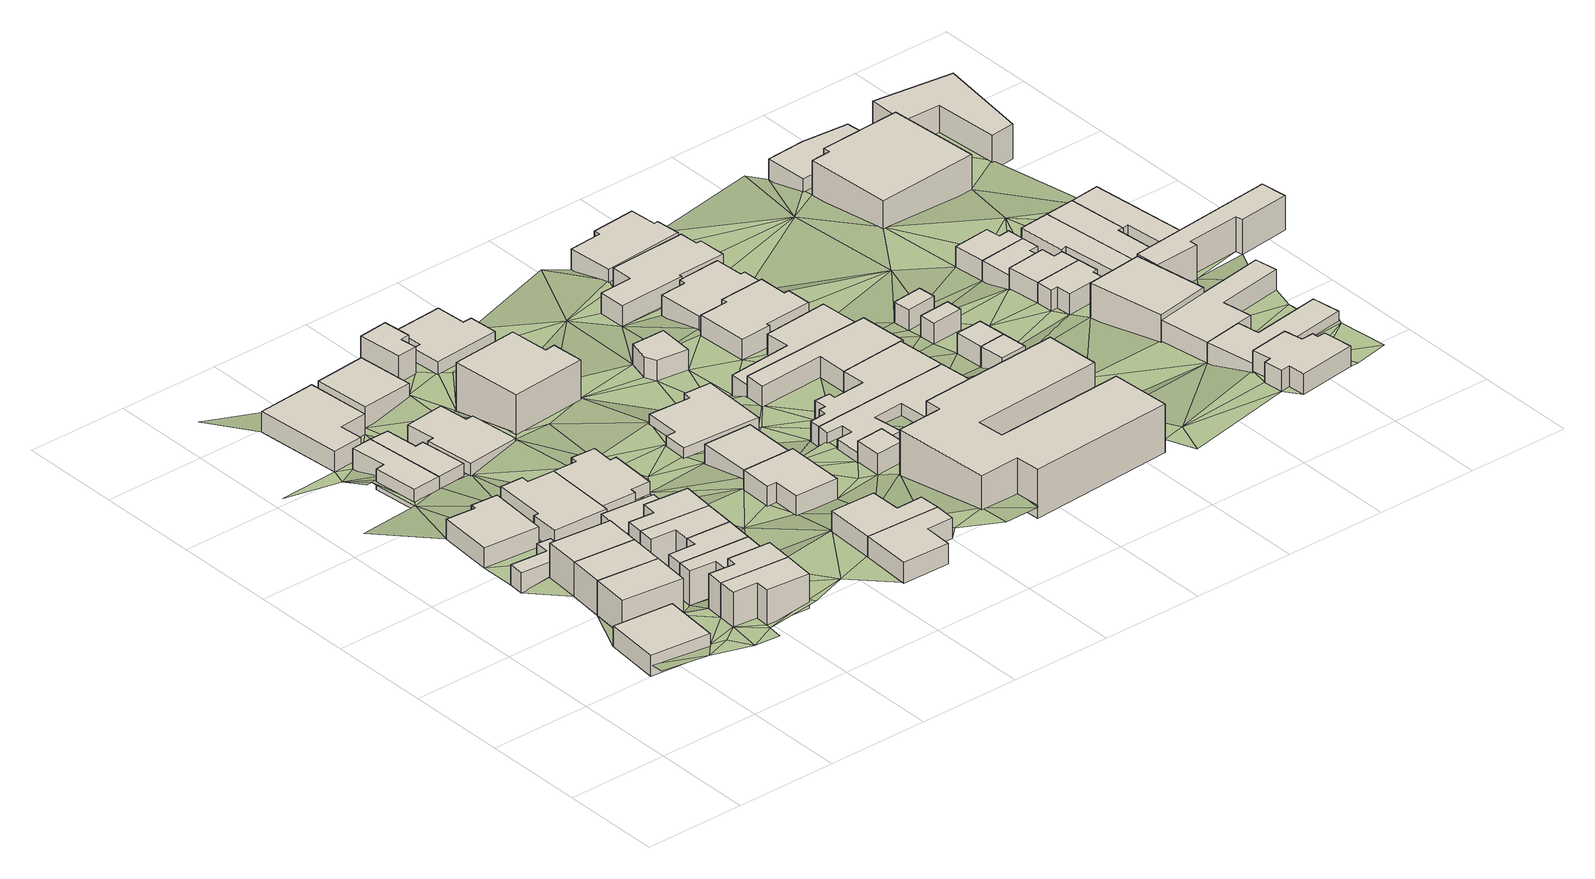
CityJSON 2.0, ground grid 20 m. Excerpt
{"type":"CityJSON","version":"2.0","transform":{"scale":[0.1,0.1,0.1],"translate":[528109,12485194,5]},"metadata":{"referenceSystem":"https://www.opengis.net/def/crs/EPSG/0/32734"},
"CityObjects":{
"building1":{"type":"Building","attributes":{"address":"7 Duke Street Woodstock Cape Town","building":"yes","building:levels":1,"building_height":4.1,"plus_code":"4FRW3C9W+92P","ground_height":29.27,"roof_height":33.37},"geometry":[{"type":"Solid","lod":"1","boundaries":[[[[0,1,2,3]],[[1,4,5,2]],[[4,6,7,5]],[[6,0,3,7]],[[3,2,5,7]],[[6,4,1,0]]]]}]},
"building2":{"type":"Building","attributes":{"address":"5C Duke Street Woodstock Cape Town","building":"house","building:levels":2,"building_height":6.9,"plus_code":"4FRW3C9W+C2H","ground_height":28.81,"roof_height":35.71},"geometry":[{"type":"Solid","lod":"1","boundaries":[[[[8,9,10,11]],[[9,12,13,10]],[[12,14,15,13]],[[14,8,11,15]],[[11,10,13,15]],[[14,12,9,8]]]]}]},
"building3":{"type":"Building","attributes":{"address":"5B Duke Street Woodstock Cape Town","building":"house","building:levels":2,"building_height":6.9,"plus_code":"4FRW3C9W+F32","ground_height":28.81,"roof_height":35.71},"geometry":[{"type":"Solid","lod":"1","boundaries":[[[[16,8,11,17]],[[8,14,15,11]],[[14,18,19,15]],[[18,16,17,19]],[[17,11,15,19]],[[18,14,8,16]]]]}]},
"building4":{"type":"Building","attributes":{"building":"yes","building:levels":1,"building_height":4.1,"plus_code":"4FRW3C9W+G24","ground_height":26.58,"roof_height":30.68},"geometry":[{"type":"Solid","lod":"1","boundaries":[[[[20,21,22,23]],[[21,24,25,22]],[[24,26,27,25]],[[26,28,29,27]],[[28,30,31,29]],[[30,20,23,31]],[[23,22,25,27,29,31]],[[30,28,26,24,21,20]]]]}]},
"building5":{"type":"Building","attributes":{"address":"5A Duke Street Woodstock Cape Town","building":"house","building:levels":2,"building_height":6.9,"plus_code":"4FRW3C9W+F3C","ground_height":28.81,"roof_height":35.71},"geometry":[{"type":"Solid","lod":"1","boundaries":[[[[16,18,19,17]],[[18,32,33,19]],[[32,34,35,33]],[[34,16,17,35]],[[17,19,33,35]],[[34,32,18,16]]]]}]},
"building6":{"type":"Building","attributes":{"address":"7 Warwick Street Woodstock Cape Town","building":"house","building:levels":1,"building_height":4.1,"plus_code":"4FRW3C9W+H25","ground_height":26.58,"roof_height":30.68},"geometry":[{"type":"Solid","lod":"1","boundaries":[[[[36,37,38,39]],[[37,40,41,38]],[[40,42,43,41]],[[42,44,45,43]],[[44,46,47,45]],[[46,36,39,47]],[[39,38,41,43,45,47]],[[46,44,42,40,37,36]]]]}]},
"building7":{"type":"Building","attributes":{"address":"38 Queens Road Woodstock Cape Town","building":"house","building:levels":2,"building_height":6.9,"plus_code":"4FRW3C9W+947","ground_height":31.12,"roof_height":38.02},"geometry":[{"type":"Solid","lod":"1","boundaries":[[[[48,49,50,51]],[[49,52,53,50]],[[52,54,55,53]],[[54,56,57,55]],[[56,58,59,57]],[[58,48,51,59]],[[51,50,53,55,57,59]],[[58,56,54,52,49,48]]]]}]},
"building8":{"type":"Building","attributes":{"address":"36 Queens Road Woodstock Cape Town","building":"house","building:levels":2,"building_height":6.9,"plus_code":"4FRW3C9W+94J","ground_height":31.12,"roof_height":38.02},"geometry":[{"type":"Solid","lod":"1","boundaries":[[[[48,60,61,51]],[[60,62,63,61]],[[62,64,65,63]],[[64,66,67,65]],[[66,49,50,67]],[[49,48,51,50]],[[51,61,63,65,67,50]],[[49,66,64,62,60,48]]]]}]},
"building9":{"type":"Building","attributes":{"address":"34 Queens Road Woodstock Cape Town","building":"house","building:levels":2,"building_height":6.9,"plus_code":"4FRW3C9W+C43","ground_height":28.81,"roof_height":35.71},"geometry":[{"type":"Solid","lod":"1","boundaries":[[[[68,69,70,71]],[[69,72,73,70]],[[72,74,75,73]],[[74,76,77,75]],[[76,78,79,77]],[[78,68,71,79]],[[71,70,73,75,77,79]],[[78,76,74,72,69,68]]]]}]},
"building10":{"type":"Building","attributes":{"address":"32 Queens Road Woodstock Cape Town","building":"house","building:levels":2,"building_height":6.9,"plus_code":"4FRW3C9W+C4M","ground_height":28.81,"roof_height":35.71},"geometry":[{"type":"Solid","lod":"1","boundaries":[[[[69,80,81,70]],[[80,82,83,81]],[[82,84,85,83]],[[84,86,87,85]],[[86,72,73,87]],[[72,69,70,73]],[[70,81,83,85,87,73]],[[72,86,84,82,80,69]]]]}]},
"building11":{"type":"Building","attributes":{"address":"30 Queens Road Woodstock Cape Town","building":"house","building:levels":2,"building_height":6.9,"plus_code":"4FRW3C9W+C4W","ground_height":28.81,"roof_height":35.71},"geometry":[{"type":"Solid","lod":"1","boundaries":[[[[80,88,89,81]],[[88,90,91,89]],[[90,92,93,91]],[[92,94,95,93]],[[94,82,83,95]],[[82,80,81,83]],[[81,89,91,93,95,83]],[[82,94,92,90,88,80]]]]}]},
"building12":{"type":"Building","attributes":{"address":"10 Warwick Street Woodstock Cape Town","building":"house","building:levels":1,"building_height":4.1,"plus_code":"4FRW3C9W+J3R","ground_height":22.5,"roof_height":26.6},"geometry":[{"type":"Solid","lod":"1","boundaries":[[[[96,97,98,99]],[[97,100,101,98]],[[100,102,103,101]],[[102,104,105,103]],[[104,106,107,105]],[[106,96,99,107]],[[99,98,101,103,105,107]],[[106,104,102,100,97,96]]]]}]},
"building13":{"type":"Building","attributes":{"address":"5 Warwick Street Woodstock Cape Town","building":"house","building:levels":1,"building_height":4.1,"plus_code":"4FRW3C9W+H35","ground_height":26.58,"roof_height":30.68},"geometry":[{"type":"Solid","lod":"1","boundaries":[[[[108,109,110,111]],[[109,112,113,110]],[[112,114,115,113]],[[114,116,117,115]],[[116,118,119,117]],[[118,120,121,119]],[[120,122,123,121]],[[122,124,125,123]],[[124,108,111,125]],[[111,110,113,115,117,119,121,123,125]],[[124,122,120,118,116,114,112,109,108]]]]}]},
"building14":{"type":"Building","attributes":{"address":"28 Queens Road Woodstock Cape Town","building":"house","building:levels":2,"building_height":6.9,"plus_code":"4FRW3C9W+F4F","ground_height":28.81,"roof_height":35.71},"geometry":[{"type":"Solid","lod":"1","boundaries":[[[[88,126,127,89]],[[126,128,129,127]],[[128,130,131,129]],[[130,132,133,131]],[[132,90,91,133]],[[90,88,89,91]],[[89,127,129,131,133,91]],[[90,132,130,128,126,88]]]]}]},
"building15":{"type":"Building","attributes":{"address":"26 Queens Road Woodstock Cape Town","building":"house","building:levels":1,"building_height":4.1,"plus_code":"4FRW3C9W+G44","ground_height":26.58,"roof_height":30.68},"geometry":[{"type":"Solid","lod":"1","boundaries":[[[[134,135,136,137]],[[135,138,139,136]],[[138,140,141,139]],[[140,134,137,141]],[[137,136,139,141]],[[140,138,135,134]]]]}]},
"building16":{"type":"Building","attributes":{"address":"3 Salmon Street Woodstock Cape Town","building":"house","building:levels":1,"building_height":4.1,"plus_code":"4FRW3C9W+P3J","ground_height":22.5,"roof_height":26.6},"geometry":[{"type":"Solid","lod":"1","boundaries":[[[[142,143,144,145]],[[143,146,147,144]],[[146,148,149,147]],[[148,150,151,149]],[[150,152,153,151]],[[152,142,145,153]],[[145,144,147,149,151,153]],[[152,150,148,146,143,142]]]]}]},
"building17":{"type":"Building","attributes":{"address":"8 Warwick Street Woodstock Cape Town","building":"house","building:levels":1,"building_height":4.1,"plus_code":"4FRW3C9W+M34","ground_height":22.5,"roof_height":26.6},"geometry":[{"type":"Solid","lod":"1","boundaries":[[[[96,106,107,99]],[[106,154,155,107]],[[154,156,157,155]],[[156,158,159,157]],[[158,160,161,159]],[[160,96,99,161]],[[99,107,155,157,159,161]],[[160,158,156,154,106,96]]]]}]},
"building18":{"type":"Building","attributes":{"address":"3 Warwick Street Woodstock Cape Town","building":"house","building:levels":1,"building_height":4.1,"plus_code":"4FRW3C9W+G4X","ground_height":26.58,"roof_height":30.68},"geometry":[{"type":"Solid","lod":"1","boundaries":[[[[108,124,125,111]],[[124,162,163,125]],[[162,164,165,163]],[[164,166,167,165]],[[166,168,169,167]],[[168,170,171,169]],[[170,172,173,171]],[[172,174,175,173]],[[174,176,177,175]],[[176,108,111,177]],[[111,125,163,165,167,169,171,173,175,177]],[[176,174,172,170,168,166,164,162,124,108]]]]}]},
"building19":{"type":"Building","attributes":{"address":"4 Warwick Street Woodstock Cape Town","building":"house","building:levels":1,"building_height":4.1,"plus_code":"4FRW3C9W+J4V","ground_height":22.5,"roof_height":26.6},"geometry":[{"type":"Solid","lod":"1","boundaries":[[[[178,179,180,181]],[[179,182,183,180]],[[182,184,185,183]],[[184,186,187,185]],[[186,188,189,187]],[[188,190,191,189]],[[190,192,193,191]],[[192,178,181,193]],[[181,180,183,185,187,189,191,193]],[[192,190,188,186,184,182,179,178]]]]}]},
"building20":{"type":"Building","attributes":{"address":"21 Queens Road Woodstock Cape Town","building":"house","building:levels":1,"building_height":4.1,"plus_code":"4FRW3C9W+86V","ground_height":32.73,"roof_height":36.83},"geometry":[{"type":"Solid","lod":"1","boundaries":[[[[194,195,196,197]],[[195,198,199,196]],[[198,200,201,199]],[[200,202,203,201]],[[202,204,205,203]],[[204,194,197,205]],[[197,196,199,201,203,205]],[[204,202,200,198,195,194]]]]}]},
"building21":{"type":"Building","attributes":{"address":"1B Salmon Street Woodstock Cape Town","building":"house","building:levels":1,"building_height":4.1,"plus_code":"4FRW3C9W+P4V","ground_height":22.5,"roof_height":26.6},"geometry":[{"type":"Solid","lod":"1","boundaries":[[[[206,207,208,209]],[[207,210,211,208]],[[210,212,213,211]],[[212,206,209,213]],[[209,208,211,213]],[[212,210,207,206]]]]}]},
"building22":{"type":"Building","attributes":{"address":"19 Queens Road Woodstock Cape Town","building":"house","building:levels":1,"building_height":4.1,"plus_code":"4FRW3C9W+96W","ground_height":32.73,"roof_height":36.83},"geometry":[{"type":"Solid","lod":"1","boundaries":[[[[204,202,203,205]],[[202,214,215,203]],[[214,216,217,215]],[[216,218,219,217]],[[218,220,221,219]],[[220,204,205,221]],[[205,203,215,217,219,221]],[[220,218,216,214,202,204]]]]}]},
"building23":{"type":"Building","attributes":{"address":"15 Queens Road Woodstock Cape Town","building":"house","building:levels":1,"building_height":4.1,"plus_code":"4FRW3C9W+F6G","ground_height":30.26,"roof_height":34.36},"geometry":[{"type":"Solid","lod":"1","boundaries":[[[[222,223,224,225]],[[223,226,227,224]],[[226,228,229,227]],[[228,230,231,229]],[[230,232,233,231]],[[232,222,225,233]],[[225,224,227,229,231,233]],[[232,230,228,226,223,222]]]]}]},
"building24":{"type":"Building","attributes":{"building":"yes","building:levels":2,"building_height":6.9,"plus_code":"4FRW3C9W+Q52","ground_height":22.42,"roof_height":29.32},"geometry":[{"type":"Solid","lod":"1","boundaries":[[[[234,235,236,237]],[[235,238,239,236]],[[238,240,241,239]],[[240,242,243,241]],[[242,244,245,243]],[[244,234,237,245]],[[237,236,239,241,243,245]],[[244,242,240,238,235,234]]]]}]},
"building25":{"type":"Building","attributes":{"building":"yes","building:levels":3,"building_height":9.7,"plus_code":"4FRW3C9W+M5G","ground_height":24.31,"roof_height":34.01},"geometry":[{"type":"Solid","lod":"1","boundaries":[[[[246,247,248,249]],[[247,250,251,248]],[[250,252,253,251]],[[252,254,255,253]],[[254,256,257,255]],[[256,246,249,257]],[[249,248,251,253,255,257]],[[256,254,252,250,247,246]]]]}]},
"building26":{"type":"Building","attributes":{"address":"11 Queens Road Woodstock Cape Town","building":"house","building:levels":1,"building_height":4.1,"plus_code":"4FRW3C9W+G65","ground_height":28.1,"roof_height":32.2},"geometry":[{"type":"Solid","lod":"1","boundaries":[[[[258,259,260,261]],[[259,262,263,260]],[[262,264,265,263]],[[264,266,267,265]],[[266,268,269,267]],[[268,258,261,269]],[[261,260,263,265,267,269]],[[268,266,264,262,259,258]]]]}]},
"building27":{"type":"Building","attributes":{"address":"9 Queens Road Woodstock Cape Town","building":"house","building:levels":1,"building_height":4.1,"plus_code":"4FRW3C9W+H7C","ground_height":26.16,"roof_height":30.26},"geometry":[{"type":"Solid","lod":"1","boundaries":[[[[270,271,272,273]],[[271,274,275,272]],[[274,276,277,275]],[[276,278,279,277]],[[278,280,281,279]],[[280,282,283,281]],[[282,284,285,283]],[[284,270,273,285]],[[273,272,275,277,279,281,283,285]],[[284,282,280,278,276,274,271,270]]]]}]},
"building28":{"type":"Building","attributes":{"address":"22 Queens Road Woodstock Cape Town","building":"house","building:levels":1,"building_height":4.1,"plus_code":"4FRW3C9W+Q62","ground_height":22.42,"roof_height":26.52},"geometry":[{"type":"Solid","lod":"1","boundaries":[[[[286,287,288,289]],[[287,290,291,288]],[[290,292,293,291]],[[292,294,295,293]],[[294,296,297,295]],[[296,298,299,297]],[[298,300,301,299]],[[300,286,289,301]],[[289,288,291,293,295,297,299,301]],[[300,298,296,294,292,290,287,286]]]]}]},
"building29":{"type":"Building","attributes":{"building":"yes","building:levels":1,"building_height":4.1,"plus_code":"4FRW3C9W+F82","ground_height":30.26,"roof_height":34.36},"geometry":[{"type":"Solid","lod":"1","boundaries":[[[[302,303,304,305]],[[303,306,307,304]],[[306,308,309,307]],[[308,302,305,309]],[[305,304,307,309]],[[308,306,303,302]]]]}]},
"building30":{"type":"Building","attributes":{"building":"yes","building:levels":1,"building_height":4.1,"plus_code":"4FRW3C9W+J7X","ground_height":26.16,"roof_height":30.26},"geometry":[{"type":"Solid","lod":"1","boundaries":[[[[310,311,312,313]],[[311,314,315,312]],[[314,316,317,315]],[[316,318,319,317]],[[318,310,313,319]],[[313,312,315,317,319]],[[318,316,314,311,310]]]]}]},
"building31":{"type":"Building","attributes":{"address":"40 Walmer Road Woodstock Cape Town","building":"house","building:levels":1,"building_height":4.1,"plus_code":"4FRW3C9W+F9Q","ground_height":27.8,"roof_height":31.9},"geometry":[{"type":"Solid","lod":"1","boundaries":[[[[320,321,322,323]],[[321,324,325,322]],[[324,326,327,325]],[[326,328,329,327]],[[328,330,331,329]],[[330,332,333,331]],[[332,334,335,333]],[[334,336,337,335]],[[336,338,339,337]],[[338,340,341,339]],[[340,342,343,341]],[[342,344,345,343]],[[344,320,323,345]],[[323,322,325,327,329,331,333,335,337,339,341,343,345]],[[344,342,340,338,336,334,332,330,328,326,324,321,320]]]]}]},
"building32":{"type":"Building","attributes":{"address":"44 Walmer Road Woodstock Cape Town","building":"apartments","building:levels":3,"building_height":9.7,"plus_code":"4FRW3C9W+C84","ground_height":29.41,"roof_height":39.11},"geometry":[{"type":"Solid","lod":"1","boundaries":[[[[346,347,348,349]],[[347,350,351,348]],[[350,352,353,351]],[[352,354,355,353]],[[354,356,357,355]],[[356,358,359,357]],[[358,360,361,359]],[[360,362,363,361]],[[362,364,365,363]],[[364,366,367,365]],[[366,368,369,367]],[[368,346,349,369]],[[349,348,351,353,355,357,359,361,363,365,367,369]],[[368,366,364,362,360,358,356,354,352,350,347,346]]]]}]},
"building33":{"type":"Building","attributes":{"address":"38 Walmer Road Woodstock Cape Town","building":"house","building:levels":1,"building_height":4.1,"plus_code":"4FRW3C9W+G99","ground_height":27.8,"roof_height":31.9},"geometry":[{"type":"Solid","lod":"1","boundaries":[[[[320,370,371,323]],[[370,372,373,371]],[[372,374,375,373]],[[374,376,377,375]],[[376,378,379,377]],[[378,380,381,379]],[[380,382,383,381]],[[382,384,385,383]],[[384,386,387,385]],[[386,388,389,387]],[[388,321,322,389]],[[321,320,323,322]],[[323,371,373,375,377,379,381,383,385,387,389,322]],[[321,388,386,384,382,380,378,376,374,372,370,320]]]]}]},
"building34":{"type":"Building","attributes":{"address":"36 Walmer Road Woodstock Cape Town","building":"house","building:levels":1,"building_height":4.1,"plus_code":"4FRW3C9W+H95","ground_height":27.8,"roof_height":31.9},"geometry":[{"type":"Solid","lod":"1","boundaries":[[[[370,390,391,371]],[[390,392,393,391]],[[392,394,395,393]],[[394,396,397,395]],[[396,398,399,397]],[[398,372,373,399]],[[372,370,371,373]],[[371,391,393,395,397,399,373]],[[372,398,396,394,392,390,370]]]]}]},
"building35":{"type":"Building","attributes":{"address":"34 Walmer Road Woodstock Cape Town","building":"house","building:levels":1,"building_height":4.1,"plus_code":"4FRW3C9W+H9X","ground_height":26.05,"roof_height":30.15},"geometry":[{"type":"Solid","lod":"1","boundaries":[[[[400,401,402,403]],[[401,404,405,402]],[[404,406,407,405]],[[406,408,409,407]],[[408,410,411,409]],[[410,400,403,411]],[[403,402,405,407,409,411]],[[410,408,406,404,401,400]]]]}]},
"building36":{"type":"Building","attributes":{"address":"32 Walmer Road Woodstock Cape Town","building":"house","building:levels":1,"building_height":4.1,"plus_code":"4FRW3C9W+J9G","ground_height":26.05,"roof_height":30.15},"geometry":[{"type":"Solid","lod":"1","boundaries":[[[[412,413,414,415]],[[413,416,417,414]],[[416,418,419,417]],[[418,420,421,419]],[[420,422,423,421]],[[422,424,425,423]],[[424,426,427,425]],[[426,428,429,427]],[[428,430,431,429]],[[430,412,415,431]],[[415,414,417,419,421,423,425,427,429,431]],[[430,428,426,424,422,420,418,416,413,412]]]]}]},
"building37":{"type":"Building","attributes":{"address":"28 Walmer Road Woodstock Cape Town","building":"house","building:levels":1,"building_height":4.1,"plus_code":"4FRW3C9W+P93","ground_height":24.24,"roof_height":28.34},"geometry":[{"type":"Solid","lod":"1","boundaries":[[[[432,433,434,435]],[[433,436,437,434]],[[436,438,439,437]],[[438,440,441,439]],[[440,442,443,441]],[[442,444,445,443]],[[444,446,447,445]],[[446,448,449,447]],[[448,450,451,449]],[[450,432,435,451]],[[435,434,437,439,441,443,445,447,449,451]],[[450,448,446,444,442,440,438,436,433,432]]]]}]},
"building38":{"type":"Building","attributes":{"address":"30 Walmer Road Woodstock Cape Town","building":"house","building:levels":1,"building_height":4.1,"plus_code":"4FRW3C9W+M98","ground_height":24.26,"roof_height":28.36},"geometry":[{"type":"Solid","lod":"1","boundaries":[[[[452,453,454,455]],[[453,456,457,454]],[[456,458,459,457]],[[458,460,461,459]],[[460,462,463,461]],[[462,464,465,463]],[[464,466,467,465]],[[466,452,455,467]],[[455,454,457,459,461,463,465,467]],[[466,464,462,460,458,456,453,452]]]]}]},
"building39":{"type":"Building","attributes":{"address":"26 Walmer Road Woodstock Cape Town","building":"house","building:levels":1,"building_height":4.1,"plus_code":"4FRW3C9W+P9W","ground_height":22.33,"roof_height":26.43},"geometry":[{"type":"Solid","lod":"1","boundaries":[[[[468,469,470,471]],[[469,472,473,470]],[[472,474,475,473]],[[474,476,477,475]],[[476,478,479,477]],[[478,480,481,479]],[[480,482,483,481]],[[482,468,471,483]],[[471,470,473,475,477,479,481,483]],[[482,480,478,476,474,472,469,468]]]]}]},
"building40":{"type":"Building","attributes":{"building":"garage","building:levels":1,"building_height":4.1,"plus_code":"4FRW3C9W+FFV","ground_height":27.46,"roof_height":31.56},"geometry":[{"type":"Solid","lod":"1","boundaries":[[[[484,485,486,487]],[[485,488,489,486]],[[488,490,491,489]],[[490,484,487,491]],[[487,486,489,491]],[[490,488,485,484]]]]}]},
"building41":{"type":"Building","attributes":{"building":"garage","building:levels":1,"building_height":4.1,"plus_code":"4FRW3C9W+GF7","ground_height":27.46,"roof_height":31.56},"geometry":[{"type":"Solid","lod":"1","boundaries":[[[[484,492,493,487]],[[492,494,495,493]],[[494,485,486,495]],[[485,484,487,486]],[[487,493,495,486]],[[485,494,492,484]]]]}]},
"building42":{"type":"Building","attributes":{"building":"yes","building:levels":1,"building_height":4.1,"plus_code":"4FRW3C9W+GFV","ground_height":27.46,"roof_height":31.56},"geometry":[{"type":"Solid","lod":"1","boundaries":[[[[496,497,498,499]],[[497,500,501,498]],[[500,502,503,501]],[[502,496,499,503]],[[499,498,501,503]],[[502,500,497,496]]]]}]},
"building43":{"type":"Building","attributes":{"building":"garage","building:levels":1,"building_height":4.1,"plus_code":"4FRW3C9W+HF7","ground_height":27.46,"roof_height":31.56},"geometry":[{"type":"Solid","lod":"1","boundaries":[[[[504,505,506,507]],[[505,508,509,506]],[[508,510,511,509]],[[510,504,507,511]],[[507,506,509,511]],[[510,508,505,504]]]]}]},
"building44":{"type":"Building","attributes":{"address":"33 Walmer Road Woodstock Cape Town","building":"house","building:levels":1,"building_height":4.1,"plus_code":"4FRW3C9W+9J2","ground_height":31.9,"roof_height":36},"geometry":[{"type":"Solid","lod":"1","boundaries":[[[[512,513,514,515]],[[513,516,517,514]],[[516,518,519,517]],[[518,520,521,519]],[[520,522,523,521]],[[522,524,525,523]],[[524,526,527,525]],[[526,528,529,527]],[[528,530,531,529]],[[530,532,533,531]],[[532,534,535,533]],[[534,512,515,535]],[[515,514,517,519,521,523,525,527,529,531,533,535]],[[534,532,530,528,526,524,522,520,518,516,513,512]]]]}]},
"building45":{"type":"Building","attributes":{"address":"Walmer Road Woodstock 7915 Cape Town","building":"house","building:levels":1,"building_height":4.1,"plus_code":"4FRW3C9W+GHF","ground_height":27.46,"roof_height":31.56},"geometry":[{"type":"Solid","lod":"1","boundaries":[[[[536,537,538,539]],[[537,540,541,538]],[[540,542,543,541]],[[542,544,545,543]],[[544,546,547,545]],[[546,548,549,547]],[[548,550,551,549]],[[550,536,539,551]],[[539,538,541,543,545,547,549,551]],[[550,548,546,544,542,540,537,536]]]]}]},
"building46":{"type":"Building","attributes":{"address":"Walmer Road Woodstock 7915 Cape Town","building":"house","building:levels":1,"building_height":4.1,"plus_code":"4FRW3C9W+GHV","ground_height":27.46,"roof_height":31.56},"geometry":[{"type":"Solid","lod":"1","boundaries":[[[[537,536,539,538]],[[536,552,553,539]],[[552,554,555,553]],[[554,556,557,555]],[[556,558,559,557]],[[558,537,538,559]],[[538,539,553,555,557,559]],[[558,556,554,552,536,537]]]]}]},
"building47":{"type":"Building","attributes":{"address":"27 Walmer Road Woodstock Cape Town","building":"house","building:levels":2,"building_height":6.9,"plus_code":"4FRW3C9W+FHH","ground_height":27.53,"roof_height":34.43},"geometry":[{"type":"Solid","lod":"1","boundaries":[[[[560,561,562,563]],[[561,564,565,562]],[[564,566,567,565]],[[566,560,563,567]],[[563,562,565,567]],[[566,564,561,560]]]]}]},
"building48":{"type":"Building","attributes":{"address":"Walmer Road Woodstock 7915 Cape Town","building":"house","building:levels":1,"building_height":4.1,"plus_code":"4FRW3C9W+HH6","ground_height":25.97,"roof_height":30.07},"geometry":[{"type":"Solid","lod":"1","boundaries":[[[[568,569,570,571]],[[569,572,573,570]],[[572,574,575,573]],[[574,576,577,575]],[[576,578,579,577]],[[578,568,571,579]],[[571,570,573,575,577,579]],[[578,576,574,572,569,568]]]]}]},
"building49":{"type":"Building","attributes":{"address":"31 Walmer Road Woodstock Cape Town","building":"house","building:levels":1,"building_height":4.1,"plus_code":"4FRW3C9W+9JP","ground_height":29.31,"roof_height":33.41},"geometry":[{"type":"Solid","lod":"1","boundaries":[[[[580,581,582,583]],[[581,584,585,582]],[[584,586,587,585]],[[586,588,589,587]],[[588,590,591,589]],[[590,592,593,591]],[[592,580,583,593]],[[583,582,585,587,589,591,593]],[[592,590,588,586,584,581,580]]]]}]},
"building50":{"type":"Building","attributes":{"address":"Walmer Road Woodstock 7915 Cape Town","building":"house","building:levels":1,"building_height":4.1,"plus_code":"4FRW3C9W+HHJ","ground_height":25.97,"roof_height":30.07},"geometry":[{"type":"Solid","lod":"1","boundaries":[[[[578,576,577,579]],[[576,594,595,577]],[[594,596,597,595]],[[596,598,599,597]],[[598,600,601,599]],[[600,578,579,601]],[[579,577,595,597,599,601]],[[600,598,596,594,576,578]]]]}]},
"building51":{"type":"Building","attributes":{"address":"29 Walmer Road Woodstock Cape Town","building":"house","building:levels":1,"building_height":4.1,"plus_code":"4FRW3C9W+CHH","ground_height":29.31,"roof_height":33.41},"geometry":[{"type":"Solid","lod":"1","boundaries":[[[[602,603,604,605]],[[603,580,583,604]],[[580,592,593,583]],[[592,606,607,593]],[[606,608,609,607]],[[608,610,611,609]],[[610,612,613,611]],[[612,602,605,613]],[[605,604,583,593,607,609,611,613]],[[612,610,608,606,592,580,603,602]]]]}]},
"building52":{"type":"Building","attributes":{"address":"2A King Street Woodstock 7915 Cape Town","building":"house","building:levels":1,"building_height":4.1,"plus_code":"4FRW3C9W+GJJ","ground_height":25.97,"roof_height":30.07},"geometry":[{"type":"Solid","lod":"1","boundaries":[[[[614,615,616,617]],[[615,618,619,616]],[[618,620,621,619]],[[620,622,623,621]],[[622,624,625,623]],[[624,614,617,625]],[[617,616,619,621,623,625]],[[624,622,620,618,615,614]]]]}]},
"building53":{"type":"Building","attributes":{"address":"King's Corner 21 Walmer Road Woodstock 7915 Cape Town","building":"apartments","building:levels":2,"building:flats":"4","building_height":6.9,"plus_code":"4FRW3C9W+MHW","ground_height":24.25,"roof_height":31.15},"geometry":[{"type":"Solid","lod":"1","boundaries":[[[[626,627,628,629]],[[627,630,631,628]],[[630,632,633,631]],[[632,634,635,633]],[[634,636,637,635]],[[636,626,629,637]],[[629,628,631,633,635,637]],[[636,634,632,630,627,626]]]]}]},
"building54":{"type":"Building","attributes":{"address":"2B King Street Woodstock 7915 Cape Town","building":"house","building:levels":1,"building_height":4.1,"plus_code":"4FRW3C9W+HJG","ground_height":25.97,"roof_height":30.07},"geometry":[{"type":"Solid","lod":"1","boundaries":[[[[638,614,617,639]],[[614,624,625,617]],[[624,640,641,625]],[[640,642,643,641]],[[642,644,645,643]],[[644,638,639,645]],[[639,617,625,641,643,645]],[[644,642,640,624,614,638]]]]}]},
"building55":{"type":"Building","attributes":{"address":"Walmer Road Woodstock 7915 Cape Town","building":"house","building:levels":1,"building_height":4.1,"plus_code":"4FRW3C9W+PHV","ground_height":22.31,"roof_height":26.41},"geometry":[{"type":"Solid","lod":"1","boundaries":[[[[646,647,648,649]],[[647,650,651,648]],[[650,652,653,651]],[[652,654,655,653]],[[654,646,649,655]],[[649,648,651,653,655]],[[654,652,650,647,646]]]]}]},
"building56":{"type":"Building","attributes":{"building":"yes","building:levels":2,"building_height":6.9,"plus_code":"4FRW3C9W+GM4","ground_height":27.39,"roof_height":34.29},"geometry":[{"type":"Solid","lod":"1","boundaries":[[[[656,657,658,659]],[[657,660,661,658]],[[660,662,663,661]],[[662,664,665,663]],[[664,666,667,665]],[[666,668,669,667]],[[668,670,671,669]],[[670,656,659,671]],[[659,658,661,663,665,667,669,671]],[[670,668,666,664,662,660,657,656]]]]}]},
"building57":{"type":"Building","attributes":{"address":"2C King Street Woodstock 7915 Cape Town","building":"house","building:levels":1,"building_height":4.1,"plus_code":"4FRW3C9W+HMC","ground_height":25.97,"roof_height":30.07},"geometry":[{"type":"Solid","lod":"1","boundaries":[[[[672,638,639,673]],[[638,644,645,639]],[[644,674,675,645]],[[674,676,677,675]],[[676,678,679,677]],[[678,672,673,679]],[[673,639,645,675,677,679]],[[678,676,674,644,638,672]]]]}]},
"building58":{"type":"Building","attributes":{"address":"Tech Road Woodstock 7915 Cape Town","building":"yes","building:levels":2,"building_height":6.9,"plus_code":"4FRW3C9W+PM3","ground_height":22.35,"roof_height":29.25},"geometry":[{"type":"Solid","lod":"1","boundaries":[[[[680,681,682,683]],[[681,684,685,682]],[[684,686,687,685]],[[686,688,689,687]],[[688,690,691,689]],[[690,680,683,691]],[[683,682,685,687,689,691]],[[690,688,686,684,681,680]]]]}]},
"terrain1":{"type":"TINRelief","geometry":[{"type":"CompositeSurface","lod":"1","boundaries":[[[692,693,694]],[[692,695,693]],[[8,6,9]],[[6,696,9]],[[697,695,692]],[[692,698,697]],[[695,697,52]],[[12,9,696]],[[34,21,16]],[[696,695,49]],[[697,698,52]],[[52,49,695]],[[21,34,699]],[[28,37,20]],[[52,698,700]],[[49,66,696]],[[12,696,66]],[[700,698,701]],[[20,30,28]],[[56,52,700]],[[54,52,56]],[[74,12,66]],[[28,40,37]],[[36,702,703]],[[72,12,74]],[[72,14,12]],[[32,699,34]],[[74,66,62]],[[72,86,14]],[[62,66,64]],[[36,46,44]],[[56,700,704]],[[40,28,26]],[[26,699,120]],[[14,86,92]],[[702,36,44]],[[18,14,92]],[[76,74,62]],[[120,699,32]],[[120,40,26]],[[704,700,705]],[[90,18,92]],[[40,120,706]],[[92,86,82]],[[18,90,132]],[[18,132,32]],[[707,708,143]],[[118,706,120]],[[86,84,82]],[[40,706,42]],[[44,114,702]],[[118,42,706]],[[94,92,82]],[[702,709,710]],[[42,118,116]],[[32,132,711]],[[44,42,114]],[[32,134,120]],[[708,712,710]],[[709,713,710]],[[708,710,713]],[[709,702,714]],[[42,116,114]],[[715,708,713]],[[711,132,130]],[[32,711,134]],[[716,704,705]],[[114,714,702]],[[97,143,708]],[[716,717,704]],[[708,715,97]],[[134,122,120]],[[128,711,130]],[[718,717,716]],[[142,719,143]],[[97,146,143]],[[720,711,128]],[[114,721,714]],[[96,146,97]],[[114,112,721]],[[108,112,109]],[[134,722,122]],[[714,721,723]],[[142,152,724]],[[124,122,725]],[[726,718,727]],[[160,146,96]],[[728,729,726]],[[718,716,727]],[[720,128,730]],[[112,108,721]],[[150,148,146]],[[729,728,731]],[[150,146,160]],[[732,716,733]],[[734,723,721]],[[722,725,122]],[[160,735,736]],[[734,736,723]],[[731,728,730]],[[727,728,726]],[[722,720,730]],[[108,737,721]],[[736,734,738]],[[160,736,186]],[[727,716,732]],[[160,186,150]],[[186,736,738]],[[108,739,737]],[[725,740,741]],[[207,150,186]],[[725,722,740]],[[150,207,152]],[[737,742,721]],[[743,730,728]],[[152,207,206]],[[730,743,722]],[[207,186,744]],[[745,728,727]],[[722,743,740]],[[728,745,746]],[[742,737,747]],[[748,749,740]],[[728,746,743]],[[750,749,747]],[[751,207,744]],[[218,745,727]],[[742,752,753]],[[753,744,754]],[[755,740,743]],[[745,756,746]],[[757,748,740]],[[747,758,742]],[[753,254,744]],[[254,753,752]],[[747,749,759]],[[748,759,749]],[[752,742,758]],[[757,740,755]],[[751,744,254]],[[206,760,234]],[[223,745,218]],[[748,757,761]],[[743,762,755]],[[759,748,761]],[[216,214,218]],[[763,760,751]],[[758,747,764]],[[254,765,751]],[[763,751,766]],[[760,763,234]],[[767,202,200]],[[764,747,759]],[[768,755,762]],[[743,226,762]],[[769,752,758]],[[202,767,214]],[[751,765,766]],[[765,254,770]],[[303,223,218]],[[268,761,757]],[[771,214,767]],[[759,772,764]],[[218,214,773]],[[766,774,775]],[[762,226,776]],[[252,770,254]],[[769,758,764]],[[777,766,765]],[[223,778,226]],[[774,766,777]],[[779,771,767]],[[777,294,774]],[[303,778,223]],[[294,244,774]],[[218,773,303]],[[214,771,773]],[[294,777,780]],[[226,302,776]],[[268,781,761]],[[302,226,778]],[[252,782,783]],[[282,769,764]],[[784,765,770]],[[779,785,771]],[[778,303,302]],[[776,786,268]],[[302,787,776]],[[252,784,770]],[[282,764,788]],[[787,789,776]],[[790,776,789]],[[786,776,790]],[[791,771,785]],[[268,792,781]],[[783,769,311]],[[306,303,773]],[[268,786,792]],[[316,769,282]],[[785,793,791]],[[789,787,794]],[[316,314,769]],[[783,795,252]],[[794,787,796]],[[314,311,769]],[[781,792,797]],[[773,798,306]],[[792,786,799]],[[282,280,316]],[[800,801,292]],[[280,781,797]],[[802,799,786]],[[803,308,306]],[[784,252,795]],[[804,792,799]],[[804,797,792]],[[805,306,798]],[[306,805,803]],[[795,783,311]],[[797,806,280]],[[804,799,807]],[[806,808,280]],[[316,280,318]],[[801,784,795]],[[804,809,797]],[[280,808,318]],[[810,803,805]],[[810,811,803]],[[398,797,809]],[[810,812,811]],[[809,813,374]],[[808,426,318]],[[311,310,446]],[[795,311,446]],[[374,372,809]],[[814,815,816]],[[310,318,817]],[[398,809,372]],[[805,818,810]],[[819,801,795]],[[426,808,408]],[[318,426,817]],[[795,446,444]],[[820,446,310]],[[310,817,820]],[[406,426,408]],[[444,440,795]],[[406,428,426]],[[446,820,464]],[[805,356,818]],[[817,422,820]],[[821,795,440]],[[816,354,814]],[[819,795,821]],[[440,444,442]],[[464,460,446]],[[820,422,420]],[[448,446,460]],[[406,404,428]],[[428,412,430]],[[462,460,464]],[[420,822,820]],[[821,480,819]],[[370,320,390]],[[320,818,823]],[[824,825,826]],[[412,428,404]],[[825,824,816]],[[390,320,494]],[[823,818,356]],[[438,821,440]],[[822,420,418]],[[823,485,320]],[[458,448,460]],[[448,458,450]],[[392,390,500]],[[320,485,494]],[[412,404,413]],[[413,418,416]],[[494,502,390]],[[500,390,502]],[[392,508,404]],[[418,413,822]],[[354,827,356]],[[500,510,392]],[[458,432,450]],[[356,828,823]],[[510,508,392]],[[453,458,456]],[[518,824,826]],[[829,821,438]],[[356,827,828]],[[432,458,453]],[[816,580,354]],[[502,494,496]],[[824,580,816]],[[510,500,504]],[[494,492,496]],[[404,830,413]],[[433,438,436]],[[822,413,830]],[[500,497,504]],[[827,354,580]],[[829,438,433]],[[508,830,404]],[[453,822,830]],[[831,492,484]],[[492,831,496]],[[496,831,497]],[[516,824,518]],[[827,566,828]],[[512,824,516]],[[828,832,484]],[[508,505,830]],[[453,833,432]],[[512,580,824]],[[833,433,432]],[[484,540,831]],[[829,433,833]],[[504,497,558]],[[504,578,505]],[[558,497,831]],[[829,833,834]],[[603,827,580]],[[833,453,830]],[[827,603,566]],[[540,484,832]],[[832,828,566]],[[518,522,520]],[[513,512,516]],[[505,600,830]],[[831,540,537]],[[558,578,504]],[[537,558,831]],[[505,578,600]],[[542,540,832]],[[833,835,834]],[[830,600,836]],[[832,566,837]],[[833,830,836]],[[534,532,530]],[[838,606,592]],[[528,526,530]],[[837,566,564]],[[526,524,839]],[[836,600,598]],[[626,833,836]],[[840,837,841]],[[842,534,530]],[[626,843,833]],[[844,845,846]],[[837,847,841]],[[848,849,845]],[[646,833,843]],[[847,850,841]],[[530,526,842]],[[835,833,646]],[[851,526,839]],[[564,847,837]],[[845,844,852]],[[588,606,838]],[[845,852,848]],[[850,853,844]],[[854,564,602]],[[596,594,598]],[[850,847,853]],[[853,852,844]],[[854,855,564]],[[564,855,847]],[[848,615,576]],[[856,608,606]],[[848,852,615]],[[626,634,843]],[[534,842,857]],[[576,615,594]],[[858,836,598]],[[526,851,842]],[[847,855,859]],[[634,626,636]],[[860,854,602]],[[598,594,858]],[[606,588,856]],[[594,615,858]],[[855,861,859]],[[856,610,608]],[[860,602,612]],[[858,630,836]],[[858,615,614]],[[862,843,634]],[[855,863,861]],[[864,856,588]],[[588,865,864]],[[866,863,855]],[[614,638,858]],[[867,868,861]],[[861,863,867]],[[869,867,863]],[[668,870,860]],[[860,612,670]],[[634,632,862]],[[672,858,638]],[[858,672,630]],[[855,657,866]],[[871,632,630]],[[680,652,862]],[[680,862,632]],[[672,872,630]],[[872,871,630]],[[632,871,680]],[[872,873,871]],[[680,874,875]],[[876,874,680]]]}]}
},
"vertices":[
[61,104,85],[181,93,85],[181,93,126],[61,104,126],[192,204,85],[192,204,126],[72,215,85],[72,215,126],
[118,310,81],[110,236,81],[110,236,150],[118,310,150],[232,223,81],[232,223,150],[240,297,81],[240,297,150],
[125,379,81],[125,379,150],[247,367,81],[247,367,150],
[90,501,59],[87,471,59],[87,471,99],[90,501,99],[188,461,59],[188,461,99],[193,520,59],[193,520,99],[165,523,59],[165,523,99],[163,495,59],[163,495,99],
[254,438,81],[254,438,150],[132,450,81],[132,450,150],
[98,678,59],[89,569,59],[89,569,99],[98,678,99],[201,560,59],[201,560,99],[211,680,59],[211,680,99],[158,684,59],[158,684,99],[157,673,59],[157,673,99],
[386,133,104],[248,145,104],[248,145,173],[386,133,173],[245,109,104],[245,109,173],[294,105,104],[294,105,173],[292,78,104],[292,78,173],[379,70,104],[379,70,173],
[391,187,104],[391,187,173],[305,194,104],[305,194,173],[303,174,104],[303,174,173],[251,179,104],[251,179,173],
[391,187,81],[398,251,81],[398,251,150],[391,187,150],[258,263,81],[258,263,150],[255,233,81],[255,233,150],[307,228,81],[307,228,150],[305,194,81],[305,194,150],
[404,306,81],[404,306,150],[316,313,81],[316,313,150],[316,291,81],[316,291,150],[261,295,81],[261,295,150],
[410,367,81],[410,367,150],[271,381,81],[271,381,150],[267,349,81],[267,349,150],[319,345,81],[319,345,150],
[200,996,18],[159,993,18],[159,993,59],[200,996,59],[166,921,18],[166,921,59],[148,919,18],[148,919,59],[156,830,18],[156,830,59],[213,833,18],[213,833,59],
[331,676,59],[277,679,59],[277,679,99],[331,676,99],[278,694,59],[278,694,99],[232,696,59],[232,696,99],[226,592,59],[226,592,99],[217,592,59],[217,592,99],[214,534,59],[214,534,99],[323,529,59],[323,529,99],[324,541,59],[324,541,99],
[417,430,81],[417,430,150],[328,439,81],[328,439,150],[325,409,81],[325,409,150],[274,414,81],[274,414,150],
[306,523,59],[298,450,59],[298,450,99],[306,523,99],[404,439,59],[404,439,99],[412,513,59],[412,513,99],
[116,1178,18],[130,1005,18],[130,1005,59],[116,1178,59],[191,1010,18],[191,1010,59],[187,1056,18],[187,1056,59],[243,1061,18],[243,1061,59],[233,1187,18],[233,1187,59],
[271,838,18],[271,838,59],[261,932,18],[261,932,59],[244,930,18],[244,930,59],[238,996,18],[238,996,59],
[392,537,59],[392,537,99],[393,549,59],[393,549,99],[432,547,59],[432,547,99],[438,641,59],[438,641,99],[425,641,59],[425,641,99],[428,685,59],[428,685,99],[380,688,59],[380,688,99],[379,674,59],[379,674,99],
[387,841,18],[377,940,18],[377,940,59],[387,841,59],[362,939,18],[362,939,59],[356,998,18],[356,998,59],[276,989,18],[276,989,59],[282,930,18],[282,930,59],[269,929,18],[269,929,59],[280,830,18],[280,830,59],
[534,9,120],[629,6,120],[629,6,161],[534,9,161],[632,63,120],[632,63,161],[685,62,120],[685,62,161],[688,104,120],[688,104,161],[540,110,120],[540,110,161],
[248,1188,18],[257,1076,18],[257,1076,59],[248,1188,59],[360,1085,18],[360,1085,59],[350,1197,18],[350,1197,59],
[687,145,120],[687,145,161],[634,145,120],[634,145,161],[634,206,120],[634,206,161],[545,209,120],[545,209,161],
[554,311,95],[641,309,95],[641,309,136],[554,311,136],[644,427,95],[644,427,136],[538,429,95],[538,429,136],[536,365,95],[536,365,136],[555,365,95],[555,365,136],
[365,1216,17],[374,1128,17],[374,1128,86],[365,1216,86],[414,1132,17],[414,1132,86],[410,1165,17],[410,1165,86],[428,1167,17],[428,1167,86],[423,1222,17],[423,1222,86],
[552,868,36],[547,931,36],[547,931,133],[552,868,133],[527,929,36],[527,929,133],[521,1007,36],[521,1007,133],[388,996,36],[388,996,133],[400,855,36],[400,855,133],
[561,557,74],[559,454,74],[559,454,115],[561,557,115],[600,453,74],[600,453,115],[600,443,74],[600,443,115],[655,442,74],[655,442,115],[658,554,74],[658,554,115],
[570,711,54],[567,641,54],[567,641,95],[570,711,95],[548,642,54],[548,642,95],[546,594,54],[546,594,95],[703,586,54],[703,586,95],[710,719,54],[710,719,95],[655,722,54],[655,722,95],[654,706,54],[654,706,95],
[574,1116,17],[570,1173,17],[570,1173,58],[574,1116,58],[552,1172,17],[552,1172,58],[548,1232,17],[548,1232,58],[449,1225,17],[449,1225,58],[453,1166,17],[453,1166,58],[436,1165,17],[436,1165,58],[440,1106,17],[440,1106,58],
[742,375,95],[741,322,95],[741,322,136],[742,375,136],[798,326,95],[798,326,136],[797,378,95],[797,378,136],
[754,893,54],[688,894,54],[688,894,95],[754,893,95],[677,851,54],[677,851,95],[686,830,54],[686,830,95],[748,821,54],[748,821,95],
[1026,494,71],[744,479,71],[744,479,112],[1026,494,112],[743,455,71],[743,455,112],[775,455,71],[775,455,112],[776,431,71],[776,431,112],[744,430,71],[744,430,112],[742,375,71],[742,375,112],[797,378,71],[797,378,112],[841,380,71],[841,380,112],[834,440,71],[834,440,112],[896,445,71],[896,445,112],[899,389,71],[899,389,112],[1034,396,71],[1034,396,112],
[1160,74,87],[1153,192,87],[1153,192,184],[1160,74,184],[890,177,87],[890,177,184],[886,231,87],[886,231,184],[1152,247,87],[1152,247,184],[1146,355,87],[1146,355,184],[860,338,87],[860,338,184],[862,305,87],[862,305,184],[771,300,87],[771,300,184],[783,102,87],[783,102,184],[864,106,87],[864,106,184],[867,57,87],[867,57,184],
[1019,592,71],[1019,592,112],[886,582,71],[886,582,112],[888,535,71],[888,535,112],[823,531,71],[823,531,112],[823,545,71],[823,545,112],[791,544,71],[791,544,112],[792,519,71],[792,519,112],[779,519,71],[779,519,112],[778,503,71],[778,503,112],[745,500,71],[745,500,112],
[1024,592,71],[1024,592,112],[1018,687,71],[1018,687,112],[753,675,71],[753,675,112],[752,634,71],[752,634,112],[885,642,71],[885,642,112],
[753,675,53],[1018,687,53],[1018,687,94],[753,675,94],[1012,784,53],[1012,784,94],[881,774,53],[881,774,94],[883,725,53],[883,725,94],[754,715,53],[754,715,94],
[996,803,53],[994,853,53],[994,853,94],[996,803,94],[984,852,53],[984,852,94],[982,909,53],[982,909,94],[891,904,53],[891,904,94],[892,893,53],[892,893,94],[833,890,53],[833,890,94],[838,788,53],[838,788,94],[900,791,53],[900,791,94],[900,798,53],[900,798,94],
[1001,1031,35],[999,1086,35],[999,1086,76],[1001,1031,76],[989,1086,35],[989,1086,76],[987,1123,35],[987,1123,76],[833,1117,35],[833,1117,76],[834,1074,35],[834,1074,76],[768,1071,35],[768,1071,76],[769,1018,35],[769,1018,76],[904,1023,35],[904,1023,76],[904,1028,35],[904,1028,76],
[995,916,35],[993,966,35],[993,966,76],[995,916,76],[984,965,35],[984,965,76],[981,1022,35],[981,1022,76],[894,1017,35],[894,1017,76],[894,1004,35],[894,1004,76],[841,1001,35],[841,1001,76],[846,909,35],[846,909,76],
[1005,1152,16],[1001,1201,16],[1001,1201,57],[1005,1152,57],[993,1200,16],[993,1200,57],[989,1253,16],[989,1253,57],[901,1246,16],[901,1246,57],[902,1234,16],[902,1234,57],[836,1229,16],[836,1229,57],[843,1140,16],[843,1140,57],
[1168,502,67],[1115,498,67],[1115,498,108],[1168,502,108],[1119,447,67],[1119,447,108],[1172,451,67],[1172,451,108],
[1164,558,67],[1164,558,108],[1111,555,67],[1111,555,108],
[1163,607,67],[1161,639,67],[1161,639,108],[1163,607,108],[1099,635,67],[1099,635,108],[1100,603,67],[1100,603,108],
[1155,667,67],[1152,701,67],[1152,701,108],[1155,667,108],[1093,696,67],[1093,696,108],[1095,662,67],[1095,662,108],
[1409,142,112],[1415,104,112],[1415,104,153],[1409,142,153],[1401,102,112],[1401,102,153],[1406,63,112],[1406,63,153],[1425,67,112],[1425,67,153],[1428,32,112],[1428,32,153],[1543,47,112],[1543,47,153],[1536,106,112],[1536,106,153],[1520,105,112],[1520,105,153],[1519,117,112],[1519,117,153],[1495,116,112],[1495,116,153],[1488,153,112],[1488,153,153],
[1411,596,67],[1314,587,67],[1314,587,108],[1411,596,108],[1316,554,67],[1316,554,108],[1330,555,67],[1330,555,108],[1332,525,67],[1332,525,108],[1408,532,67],[1408,532,108],[1406,552,67],[1406,552,108],[1416,553,67],[1416,553,108],
[1407,634,67],[1407,634,108],[1388,632,67],[1388,632,108],[1386,660,67],[1386,660,108],[1307,652,67],[1307,652,108],
[1378,343,68],[1487,362,68],[1487,362,137],[1378,343,137],[1465,507,68],[1465,507,137],[1352,495,68],[1352,495,137],
[1307,652,52],[1386,660,52],[1386,660,93],[1307,652,93],[1383,689,52],[1383,689,93],[1401,690,52],[1401,690,93],[1398,725,52],[1398,725,93],[1302,716,52],[1302,716,93],
[1393,241,86],[1409,142,86],[1409,142,127],[1393,241,127],[1488,153,86],[1488,153,127],[1623,173,86],[1623,173,127],[1615,229,86],[1615,229,127],[1478,209,86],[1478,209,127],[1471,253,86],[1471,253,127],
[1395,758,52],[1395,758,93],[1373,756,52],[1373,756,93],[1370,785,52],[1370,785,93],[1296,778,52],[1296,778,93],
[1487,362,86],[1378,343,86],[1378,343,127],[1487,362,127],[1502,258,86],[1502,258,127],[1493,317,86],[1493,317,127],[1626,339,86],[1626,339,127],[1619,383,86],[1619,383,127],
[1477,756,52],[1417,751,52],[1417,751,93],[1477,756,93],[1425,656,52],[1425,656,93],[1436,659,52],[1436,659,93],[1449,552,52],[1449,552,93],[1497,557,52],[1497,557,93],
[1273,1122,35],[1283,950,35],[1283,950,104],[1273,1122,104],[1488,964,35],[1488,964,104],[1475,1146,35],[1475,1146,104],[1311,1138,35],[1311,1138,104],[1312,1124,35],[1312,1124,104],
[1536,761,52],[1536,761,93],[1543,562,52],[1543,562,93],[1536,641,52],[1536,641,93],[1547,641,52],[1547,641,93],
[1267,1228,16],[1271,1143,16],[1271,1143,57],[1267,1228,57],[1444,1151,16],[1444,1151,57],[1437,1225,16],[1437,1225,57],[1344,1233,16],[1344,1233,57],
[1775,492,67],[1769,544,67],[1769,544,136],[1775,492,136],[1470,514,67],[1470,514,136],[1474,466,67],[1474,466,136],[1564,471,67],[1564,471,136],[1563,486,67],[1563,486,136],[1670,495,67],[1670,495,136],[1673,481,67],[1673,481,136],
[1595,767,52],[1595,767,93],[1558,643,52],[1558,643,93],[1566,566,52],[1566,566,93],[1615,571,52],[1615,571,93],
[1487,1219,16],[1486,1139,16],[1486,1139,85],[1487,1219,85],[1563,1137,16],[1563,1137,85],[1571,1009,16],[1571,1009,85],[1620,1014,16],[1620,1014,85],[1645,1198,16],[1645,1198,85],
[158,68,104],[61,104,109],[62,77,109],[181,93,104],[192,204,104],[211,85,104],[236,42,104],[188,461,81],[291,67,104],[287,38,104],[146,816,37],[26,805,38],[379,70,122],[385,59,122],[211,585,59],[10,996,20],[120,974,18],[156,830,37],[137,918,37],[298,450,81],[126,917,37],[148,919,37],[213,833,37],[166,921,37],[460,85,122],[386,133,122],[391,187,122],[116,1176,18],[404,439,100],[280,830,37],[412,513,78],[271,838,37],[70,1287,3],[392,537,78],[398,251,100],[545,209,122],[460,335,100],[404,306,100],[417,430,100],[410,367,100],[540,110,122],[534,9,122],[269,929,37],[244,930,37],[261,932,37],[380,688,78],[282,930,37],[379,674,78],[432,547,78],[393,549,78],[387,841,57],[538,429,100],[356,998,36],[554,311,100],[536,365,100],[428,685,78],[460,585,78],[438,641,78],[425,641,78],[360,1085,36],[400,855,57],[377,940,57],[362,939,57],[559,454,100],[555,365,100],[561,557,78],[460,840,57],[548,642,78],[350,1197,36],[546,594,78],[600,443,95],[374,1128,36],[570,711,78],[440,1106,36],[414,1132,36],[709,85,120],[600,453,95],[552,868,57],[460,1090,36],[783,102,120],[567,641,78],[771,300,95],[428,1167,36],[410,1165,36],[655,442,95],[436,1165,36],[709,335,95],[787,43,120],[453,1166,36],[703,586,74],[527,929,57],[547,931,57],[574,1116,36],[860,48,116],[745,500,74],[744,430,95],[654,706,74],[743,455,95],[744,479,74],[864,106,116],[709,585,74],[867,57,116],[775,455,95],[709,1090,35],[776,431,95],[752,634,74],[862,305,91],[779,519,74],[552,1172,36],[570,1173,36],[778,503,74],[841,380,91],[791,544,74],[860,338,91],[753,675,74],[792,519,74],[754,715,54],[823,545,74],[899,389,91],[834,440,95],[896,445,91],[823,531,74],[886,231,91],[890,177,116],[1153,192,113],[833,890,54],[1034,396,91],[797,1261,16],[846,909,53],[843,1140,35],[995,916,53],[1119,447,87],[1207,85,113],[1160,74,113],[1182,17,113],[1207,335,87],[1172,451,87],[1005,1152,35],[1207,840,52],[1207,585,67],[1332,525,68],[1207,1090,35],[1001,1201,35],[1243,1262,16],[1283,950,52],[1408,532,68],[1478,209,112],[1560,48,112],[1406,552,68],[1416,553,68],[1619,161,111],[1271,1143,35],[1407,634,68],[1386,660,68],[1388,632,68],[1449,552,68],[1401,690,68],[1383,689,68],[1411,596,68],[1630,63,111],[1425,656,68],[1436,659,68],[1474,466,68],[1470,514,68],[1613,290,86],[1623,173,111],[1457,840,52],[1497,557,68],[1564,471,68],[1543,562,68],[1444,1151,35],[1566,566,68],[1619,238,86],[1632,228,86],[1615,571,67],[1547,641,68],[1536,641,68],[1558,643,68],[1563,486,68],[1486,1139,35],[1571,1009,35],[1563,1137,35],[1605,1209,36],[1495,1224,16],[1645,1198,36]
]}
